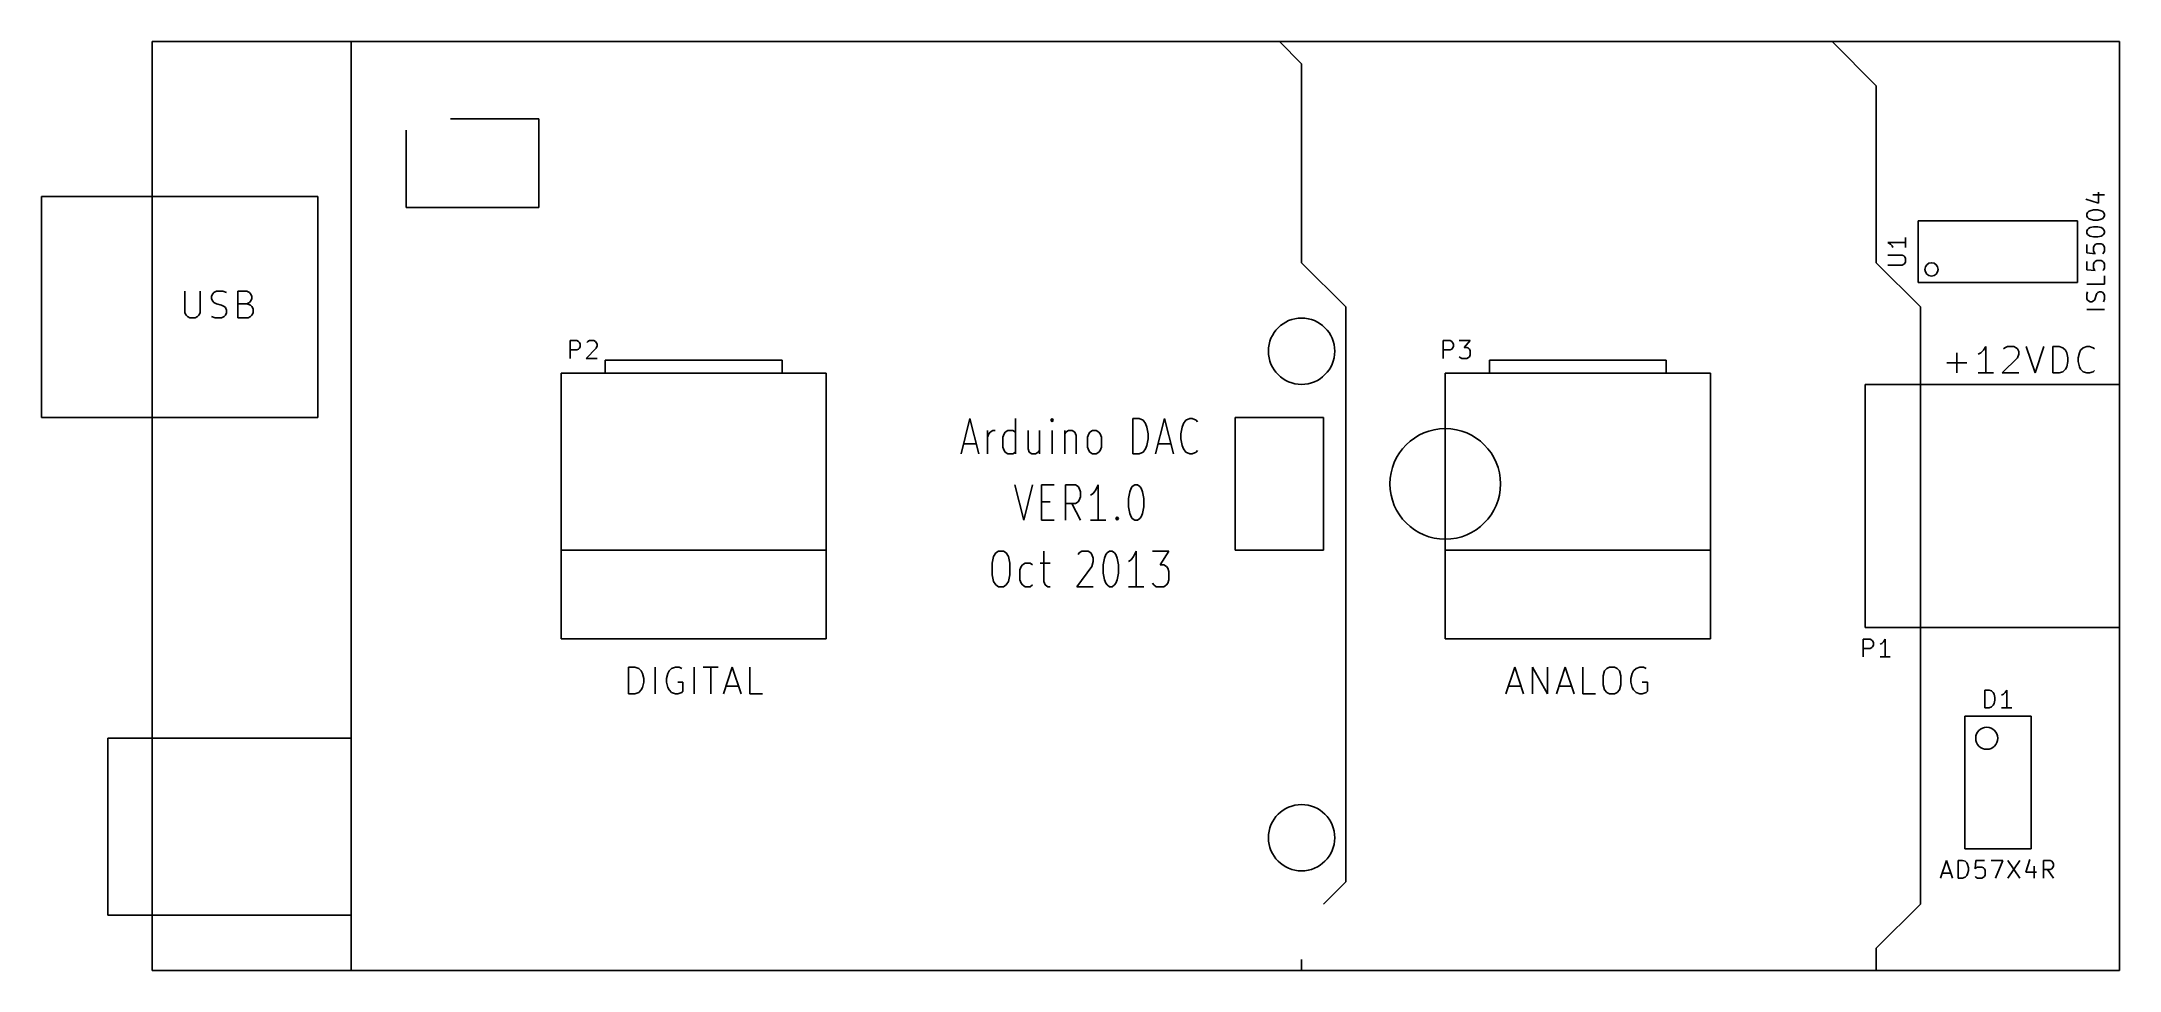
# Model space of a CAD drawing. Extents: x 42500 to 89500, y 31170 to 52170.
import ezdxf

# ---------------------------------------------------------------- set-up
doc = ezdxf.new("R2010")
doc.units = 0
doc.layers.add('BLACK', color=1, linetype='CONTINUOUS')

msp = doc.modelspace()

# ---------------------------------------------------------------- linework, layer by layer
at = {"layer": 'BLACK'}
for p, q in [((45000, 31170), (45000, 52170)), ((45000, 52170), (83000, 52170)), ((89500, 52170), (49500, 52170)), ((49500, 52170), (49500, 31170)), ((70500, 52170), (71000, 51670)), ((83000, 52170), (84000, 51170)), ((89500, 31170), (89500, 52170)), ((71000, 51670), (71000, 47170)), ((84000, 51170), (84000, 47170)), ((51750, 50420), (53750, 50420)), ((53750, 50420), (53750, 48420)), ((50750, 48420), (50750, 50170)), ((42500, 43670), (42500, 48670)), ((42500, 48670), (48750, 48670)), ((48750, 48670), (48750, 43670)), ((53750, 48420), (50750, 48420)), ((88743, 48610), (89029, 48515)), ((88895, 48706), (89162, 48706)), ((89029, 48515), (89029, 48763)), ((88550, 48120), (84950, 48120)), ((84950, 48120), (84950, 46720)), ((88550, 46720), (88550, 48120)), ((88762, 48268), (88781, 48306)), ((88762, 48229), (88762, 48268)), ((88781, 48191), (88762, 48229)), ((88781, 48306), (88800, 48325)), ((88800, 48172), (88781, 48191)), ((88781, 47925), (88800, 47944)), ((88800, 48325), (88838, 48344)), ((88838, 48153), (88800, 48172)), ((88800, 47944), (88838, 47963)), ((88838, 48344), (88914, 48363)), ((88914, 48134), (88838, 48153)), ((88838, 47963), (88914, 47982)), ((88914, 48363), (89010, 48363)), ((89010, 48134), (88914, 48134)), ((88914, 47982), (89010, 47982)), ((89010, 48363), (89086, 48344)), ((89086, 48153), (89010, 48134)), ((89010, 47982), (89086, 47963)), ((89086, 48344), (89124, 48325)), ((89124, 48172), (89086, 48153)), ((89086, 47963), (89124, 47944)), ((89124, 48325), (89143, 48306)), ((89143, 48191), (89124, 48172)), ((89124, 47944), (89143, 47925)), ((89143, 48306), (89162, 48268)), ((89162, 48229), (89143, 48191)), ((89162, 48268), (89162, 48229)), ((84662, 47629), (84262, 47629)), ((84262, 47629), (84319, 47591)), ((84319, 47591), (84357, 47553)), ((84357, 47553), (84376, 47515)), ((84662, 47744), (84662, 47515)), ((88762, 47887), (88781, 47925)), ((88762, 47848), (88762, 47887)), ((88781, 47810), (88762, 47848)), ((88762, 47582), (88762, 47391)), ((88800, 47791), (88781, 47810)), ((88838, 47772), (88800, 47791)), ((88914, 47753), (88838, 47772)), ((89010, 47753), (88914, 47753)), ((88914, 47525), (88933, 47563)), ((88914, 47429), (88914, 47525)), ((88933, 47563), (88952, 47582)), ((88952, 47582), (88990, 47601)), ((88990, 47601), (89086, 47601)), ((89086, 47772), (89010, 47753)), ((89124, 47791), (89086, 47772)), ((89086, 47601), (89124, 47582)), ((89143, 47810), (89124, 47791)), ((89124, 47582), (89143, 47563)), ((89143, 47925), (89162, 47887)), ((89162, 47848), (89143, 47810)), ((89143, 47563), (89162, 47525)), ((89162, 47887), (89162, 47848)), ((89162, 47525), (89162, 47429)), ((71000, 47170), (72000, 46170)), ((84000, 47170), (85000, 46170)), ((84586, 47344), (84262, 47344)), ((84262, 47115), (84586, 47115)), ((84624, 47325), (84586, 47344)), ((84586, 47115), (84624, 47134)), ((84643, 47306), (84624, 47325)), ((84624, 47134), (84643, 47153)), ((84662, 47268), (84643, 47306)), ((84643, 47153), (84662, 47191)), ((84662, 47191), (84662, 47268)), ((88762, 47391), (88952, 47372)), ((88762, 47201), (88762, 47010)), ((88762, 47010), (88952, 46991)), ((88933, 47391), (88914, 47429)), ((88914, 47144), (88933, 47182)), ((88914, 47048), (88914, 47144)), ((88933, 47010), (88914, 47048)), ((88952, 47372), (88933, 47391)), ((88933, 47182), (88952, 47201)), ((88952, 46991), (88933, 47010)), ((88952, 47201), (88990, 47220)), ((88990, 47220), (89086, 47220)), ((89086, 47220), (89124, 47201)), ((89143, 47391), (89124, 47372)), ((89124, 47201), (89143, 47182)), ((89143, 47010), (89124, 46991)), ((89162, 47429), (89143, 47391)), ((89143, 47182), (89162, 47144)), ((89162, 47048), (89143, 47010)), ((89162, 47144), (89162, 47048)), ((84950, 46720), (88550, 46720)), ((89162, 46686), (88762, 46686)), ((89162, 46877), (89162, 46686)), ((45743, 46527), (45743, 46041)), ((46086, 46041), (46086, 46527)), ((46343, 46413), (46372, 46470)), ((46343, 46356), (46343, 46413)), ((46372, 46299), (46343, 46356)), ((46372, 46470), (46400, 46499)), ((46400, 46270), (46372, 46299)), ((46400, 46499), (46458, 46527)), ((46458, 46241), (46400, 46270)), ((46458, 46527), (46600, 46527)), ((46572, 46213), (46458, 46241)), ((46629, 46184), (46572, 46213)), ((46600, 46527), (46686, 46499)), ((46658, 46156), (46629, 46184)), ((46686, 46099), (46658, 46156)), ((46686, 46041), (46686, 46099)), ((46943, 45927), (46943, 46527)), ((46943, 46527), (47143, 46527)), ((47143, 46241), (46943, 46241)), ((47143, 46527), (47200, 46499)), ((47200, 46270), (47143, 46241)), ((47143, 46241), (47229, 46213)), ((47200, 46499), (47229, 46470)), ((47229, 46299), (47200, 46270)), ((47229, 46470), (47257, 46413)), ((47257, 46356), (47229, 46299)), ((47229, 46213), (47257, 46184)), ((47257, 46413), (47257, 46356)), ((47257, 46184), (47286, 46127)), ((47286, 46127), (47286, 46041)), ((72000, 46170), (72000, 33170)), ((85000, 46170), (85000, 32670)), ((88762, 46458), (88781, 46515)), ((88762, 46362), (88762, 46458)), ((88781, 46324), (88762, 46362)), ((89162, 46115), (88762, 46115)), ((88800, 46305), (88781, 46324)), ((88838, 46286), (88800, 46305)), ((88876, 46286), (88838, 46286)), ((88914, 46305), (88876, 46286)), ((88933, 46324), (88914, 46305)), ((88952, 46362), (88933, 46324)), ((88971, 46439), (88952, 46362)), ((88990, 46477), (88971, 46439)), ((89010, 46496), (88990, 46477)), ((89048, 46515), (89010, 46496)), ((89086, 46515), (89048, 46515)), ((89124, 46496), (89086, 46515)), ((89143, 46477), (89124, 46496)), ((89162, 46439), (89143, 46477)), ((89143, 46286), (89162, 46343)), ((89162, 46343), (89162, 46439)), ((45743, 46041), (45771, 45984)), ((45771, 45984), (45800, 45956)), ((45800, 45956), (45857, 45927)), ((45857, 45927), (45971, 45927)), ((45971, 45927), (46029, 45956)), ((46029, 45956), (46057, 45984)), ((46057, 45984), (46086, 46041)), ((46343, 45956), (46429, 45927)), ((46429, 45927), (46572, 45927)), ((46572, 45927), (46629, 45956)), ((46629, 45956), (46658, 45984)), ((46658, 45984), (46686, 46041)), ((47171, 45927), (46943, 45927)), ((47229, 45956), (47171, 45927)), ((47257, 45984), (47229, 45956)), ((47286, 46041), (47257, 45984)), ((54455, 45008), (54455, 45408)), ((54455, 45408), (54608, 45408)), ((54608, 45199), (54455, 45199)), ((54608, 45408), (54646, 45389)), ((54646, 45218), (54608, 45199)), ((54646, 45389), (54665, 45370)), ((54665, 45237), (54646, 45218)), ((54665, 45370), (54684, 45332)), ((54684, 45275), (54665, 45237)), ((54684, 45332), (54684, 45275)), ((55046, 45237), (54817, 45008)), ((54836, 45370), (54855, 45389)), ((54855, 45389), (54893, 45408)), ((54893, 45408), (54989, 45408)), ((54989, 45408), (55027, 45389)), ((55027, 45389), (55046, 45370)), ((55046, 45370), (55065, 45332)), ((55065, 45294), (55046, 45237)), ((55065, 45332), (55065, 45294)), ((74205, 45008), (74205, 45408)), ((74205, 45408), (74358, 45408)), ((74358, 45199), (74205, 45199)), ((74358, 45408), (74396, 45389)), ((74396, 45218), (74358, 45199)), ((74396, 45389), (74415, 45370)), ((74415, 45237), (74396, 45218)), ((74415, 45370), (74434, 45332)), ((74434, 45275), (74415, 45237)), ((74434, 45332), (74434, 45275)), ((74567, 45408), (74815, 45408)), ((74815, 45408), (74681, 45256)), ((74681, 45256), (74739, 45256)), ((74739, 45256), (74777, 45237)), ((74777, 45237), (74796, 45218)), ((74796, 45218), (74815, 45180)), ((74815, 45180), (74815, 45084)), ((85822, 44677), (85822, 45134)), ((86365, 45134), (86308, 45106)), ((86423, 45191), (86365, 45134)), ((86480, 45277), (86423, 45191)), ((86480, 44677), (86480, 45277)), ((86879, 45220), (86908, 45249)), ((86908, 45249), (86965, 45277)), ((86965, 45277), (87108, 45277)), ((87108, 45277), (87165, 45249)), ((87165, 45249), (87194, 45220)), ((87194, 45220), (87222, 45163)), ((87222, 45163), (87222, 45106)), ((87393, 45277), (87593, 44677)), ((87593, 44677), (87793, 45277)), ((87993, 44677), (87993, 45277)), ((87993, 45277), (88136, 45277)), ((88136, 45277), (88221, 45249)), ((88221, 45249), (88279, 45191)), ((88279, 45191), (88307, 45134)), ((88307, 45134), (88336, 45020)), ((88564, 45020), (88593, 45134)), ((88593, 45134), (88621, 45191)), ((88621, 45191), (88679, 45249)), ((88679, 45249), (88764, 45277)), ((88764, 45277), (88821, 45277)), ((88821, 45277), (88907, 45249)), ((88907, 45249), (88936, 45220)), ((54250, 44670), (54250, 38670)), ((54250, 44670), (60250, 44670)), ((54817, 45008), (55065, 45008)), ((55250, 44670), (55250, 44970)), ((55250, 44970), (59250, 44970)), ((59250, 44970), (59250, 44670)), ((60250, 44670), (60250, 38670)), ((74250, 44670), (74250, 38670)), ((74250, 44670), (80250, 44670)), ((74586, 45027), (74567, 45046)), ((74624, 45008), (74586, 45027)), ((74739, 45008), (74624, 45008)), ((74777, 45027), (74739, 45008)), ((74796, 45046), (74777, 45027)), ((74815, 45084), (74796, 45046)), ((75250, 44670), (75250, 44970)), ((75250, 44970), (79250, 44970)), ((79250, 44970), (79250, 44670)), ((80250, 44670), (80250, 38670)), ((85594, 44906), (86051, 44906)), ((86651, 44677), (86308, 44677)), ((87194, 45020), (86851, 44677)), ((86851, 44677), (87222, 44677)), ((87222, 45106), (87194, 45020)), ((88136, 44677), (87993, 44677)), ((88221, 44706), (88136, 44677)), ((88279, 44763), (88221, 44706)), ((88307, 44820), (88279, 44763)), ((88336, 44934), (88307, 44820)), ((88336, 45020), (88336, 44934)), ((88564, 44934), (88564, 45020)), ((88593, 44820), (88564, 44934)), ((88621, 44763), (88593, 44820)), ((88679, 44706), (88621, 44763)), ((88764, 44677), (88679, 44706)), ((88821, 44677), (88764, 44677)), ((88907, 44706), (88821, 44677)), ((88936, 44734), (88907, 44706)), ((83750, 38920), (83750, 44420)), ((83750, 44420), (89500, 44420)), ((89500, 44420), (89500, 38920)), ((48750, 43670), (42500, 43670)), ((63300, 42846), (63500, 43646)), ((63500, 43646), (63700, 42846)), ((63900, 42846), (63900, 43380)), ((63900, 43227), (63928, 43303)), ((63928, 43303), (63957, 43341)), ((63957, 43341), (64014, 43380)), ((64014, 43380), (64071, 43380)), ((64242, 43227), (64271, 43303)), ((64271, 43303), (64299, 43341)), ((64299, 43341), (64357, 43380)), ((64357, 43380), (64471, 43380)), ((64471, 43380), (64528, 43341)), ((64528, 42846), (64528, 43646)), ((64814, 43380), (64814, 42960)), ((65071, 43380), (65071, 42846)), ((65357, 43646), (65328, 43608)), ((65328, 43608), (65357, 43570)), ((65385, 43608), (65357, 43646)), ((65357, 43646), (65357, 43570)), ((65357, 43570), (65385, 43608)), ((65357, 42846), (65357, 43380)), ((65643, 43380), (65643, 42846)), ((65643, 43303), (65671, 43341)), ((65671, 43341), (65729, 43380)), ((65729, 43380), (65814, 43380)), ((65814, 43380), (65871, 43341)), ((65871, 43341), (65900, 43265)), ((65900, 43265), (65900, 42846)), ((66157, 43227), (66186, 43303)), ((66186, 43303), (66214, 43341)), ((66214, 43341), (66272, 43380)), ((66272, 43380), (66357, 43380)), ((66357, 43380), (66414, 43341)), ((66414, 43341), (66443, 43303)), ((66443, 43303), (66472, 43227)), ((67186, 42846), (67186, 43646)), ((67186, 43646), (67329, 43646)), ((67329, 43646), (67414, 43608)), ((67414, 43608), (67472, 43532)), ((67472, 43532), (67500, 43456)), ((67500, 43456), (67529, 43303)), ((67529, 43303), (67529, 43189)), ((67700, 42846), (67900, 43646)), ((67900, 43646), (68100, 42846)), ((68271, 43303), (68300, 43456)), ((68271, 43189), (68271, 43303)), ((68300, 43456), (68328, 43532)), ((68328, 43532), (68386, 43608)), ((68386, 43608), (68471, 43646)), ((68471, 43646), (68528, 43646)), ((68528, 43646), (68614, 43608)), ((68614, 43608), (68643, 43570)), ((71500, 43670), (69500, 43670)), ((69500, 43670), (69500, 40670)), ((71500, 40670), (71500, 43670)), ((63357, 43075), (63643, 43075)), ((64242, 42999), (64242, 43227)), ((64271, 42922), (64242, 42999)), ((64299, 42884), (64271, 42922)), ((64357, 42846), (64299, 42884)), ((64471, 42846), (64357, 42846)), ((64528, 42884), (64471, 42846)), ((64814, 42960), (64842, 42884)), ((64842, 42884), (64900, 42846)), ((64900, 42846), (64985, 42846)), ((64985, 42846), (65042, 42884)), ((65042, 42884), (65071, 42922)), ((66157, 42999), (66157, 43227)), ((66186, 42922), (66157, 42999)), ((66214, 42884), (66186, 42922)), ((66272, 42846), (66214, 42884)), ((66357, 42846), (66272, 42846)), ((66414, 42884), (66357, 42846)), ((66443, 42922), (66414, 42884)), ((66472, 42999), (66443, 42922)), ((66472, 43227), (66472, 42999)), ((67329, 42846), (67186, 42846)), ((67414, 42884), (67329, 42846)), ((67472, 42960), (67414, 42884)), ((67500, 43037), (67472, 42960)), ((67529, 43189), (67500, 43037)), ((67757, 43075), (68043, 43075)), ((68300, 43037), (68271, 43189)), ((68328, 42960), (68300, 43037)), ((68386, 42884), (68328, 42960)), ((68471, 42846), (68386, 42884)), ((68528, 42846), (68471, 42846)), ((68614, 42884), (68528, 42846)), ((68643, 42922), (68614, 42884)), ((64515, 42146), (64715, 41346)), ((64715, 41346), (64915, 42146)), ((65115, 41346), (65115, 42146)), ((65115, 42146), (65401, 42146)), ((65658, 41346), (65658, 42146)), ((65658, 42146), (65886, 42146)), ((65886, 42146), (65944, 42108)), ((65944, 42108), (65972, 42070)), ((65972, 42070), (66001, 41994)), ((66001, 41880), (65972, 41803)), ((66001, 41994), (66001, 41880)), ((66286, 41956), (66229, 41918)), ((66344, 42032), (66286, 41956)), ((66401, 42146), (66344, 42032)), ((66401, 41346), (66401, 42146)), ((67086, 41841), (67115, 41994)), ((67086, 41651), (67086, 41841)), ((67115, 41994), (67143, 42070)), ((67143, 42070), (67172, 42108)), ((67172, 42108), (67229, 42146)), ((67229, 42146), (67286, 42146)), ((67286, 42146), (67343, 42108)), ((67343, 42108), (67372, 42070)), ((67372, 42070), (67401, 41994)), ((67401, 41994), (67429, 41841)), ((67429, 41841), (67429, 41651)), ((65115, 41765), (65315, 41765)), ((65886, 41727), (65658, 41727)), ((66001, 41346), (65801, 41727)), ((65944, 41765), (65886, 41727)), ((65972, 41803), (65944, 41765)), ((66800, 41384), (66829, 41422)), ((66829, 41346), (66800, 41384)), ((66829, 41422), (66857, 41384)), ((66829, 41422), (66829, 41346)), ((66857, 41384), (66829, 41346)), ((67115, 41499), (67086, 41651)), ((67143, 41422), (67115, 41499)), ((67172, 41384), (67143, 41422)), ((67229, 41346), (67172, 41384)), ((67343, 41384), (67286, 41346)), ((67372, 41422), (67343, 41384)), ((67401, 41499), (67372, 41422)), ((67429, 41651), (67401, 41499)), ((65401, 41346), (65115, 41346)), ((66572, 41346), (66229, 41346)), ((67286, 41346), (67229, 41346)), ((54250, 40670), (60250, 40670)), ((64001, 40380), (64030, 40532)), ((64030, 40532), (64087, 40608)), ((64087, 40608), (64144, 40646)), ((64144, 40646), (64258, 40646)), ((64258, 40646), (64316, 40608)), ((64316, 40608), (64373, 40532)), ((64373, 40532), (64401, 40380)), ((65173, 40646), (65173, 39960)), ((65944, 40570), (65973, 40608)), ((65973, 40608), (66030, 40646)), ((66030, 40646), (66173, 40646)), ((66173, 40646), (66230, 40608)), ((66230, 40608), (66259, 40570)), ((66259, 40570), (66287, 40494)), ((66287, 40494), (66287, 40418)), ((66515, 40341), (66544, 40494)), ((66544, 40494), (66572, 40570)), ((66572, 40570), (66601, 40608)), ((66601, 40608), (66658, 40646)), ((66658, 40646), (66715, 40646)), ((66715, 40646), (66772, 40608)), ((66772, 40608), (66801, 40570)), ((66801, 40570), (66830, 40494)), ((66830, 40494), (66858, 40341)), ((67143, 40456), (67086, 40418)), ((67201, 40532), (67143, 40456)), ((67258, 40646), (67201, 40532)), ((67258, 39846), (67258, 40646)), ((67629, 40646), (68000, 40646)), ((68000, 40646), (67800, 40341)), ((69500, 40670), (71500, 40670)), ((74250, 40670), (80250, 40670)), ((64001, 40113), (64001, 40380)), ((64030, 39960), (64001, 40113)), ((64087, 39884), (64030, 39960)), ((64373, 39960), (64316, 39884)), ((64401, 40113), (64373, 39960)), ((64401, 40380), (64401, 40113)), ((64630, 40227), (64659, 40303)), ((64630, 39999), (64630, 40227)), ((64659, 39922), (64630, 39999)), ((64659, 40303), (64687, 40341)), ((64687, 40341), (64745, 40380)), ((64745, 40380), (64859, 40380)), ((64859, 40380), (64916, 40341)), ((65087, 40380), (65316, 40380)), ((65173, 39960), (65201, 39884)), ((66259, 40303), (65916, 39846)), ((66287, 40418), (66259, 40303)), ((66515, 40151), (66515, 40341)), ((66544, 39999), (66515, 40151)), ((66572, 39922), (66544, 39999)), ((66830, 39999), (66801, 39922)), ((66858, 40151), (66830, 39999)), ((66858, 40341), (66858, 40151)), ((67800, 40341), (67886, 40341)), ((67886, 40341), (67943, 40303)), ((67943, 40303), (67972, 40265)), ((67972, 40265), (68000, 40189)), ((68000, 39999), (67972, 39922)), ((68000, 40189), (68000, 39999)), ((64144, 39846), (64087, 39884)), ((64258, 39846), (64144, 39846)), ((64316, 39884), (64258, 39846)), ((64687, 39884), (64659, 39922)), ((64745, 39846), (64687, 39884)), ((64859, 39846), (64745, 39846)), ((64916, 39884), (64859, 39846)), ((65201, 39884), (65259, 39846)), ((65259, 39846), (65316, 39846)), ((65916, 39846), (66287, 39846)), ((66601, 39884), (66572, 39922)), ((66658, 39846), (66601, 39884)), ((66715, 39846), (66658, 39846)), ((66772, 39884), (66715, 39846)), ((66801, 39922), (66772, 39884)), ((67429, 39846), (67086, 39846)), ((67657, 39884), (67629, 39922)), ((67714, 39846), (67657, 39884)), ((67886, 39846), (67714, 39846)), ((67943, 39884), (67886, 39846)), ((67972, 39922), (67943, 39884)), ((54250, 38670), (60250, 38670)), ((74250, 38670), (80250, 38670)), ((83705, 38258), (83705, 38658)), ((83705, 38658), (83858, 38658)), ((89500, 38920), (83750, 38920)), ((83858, 38658), (83896, 38639)), ((83896, 38639), (83915, 38620)), ((83915, 38620), (83934, 38582)), ((83934, 38582), (83934, 38525)), ((84124, 38563), (84086, 38544)), ((84162, 38601), (84124, 38563)), ((84200, 38658), (84162, 38601)), ((84200, 38258), (84200, 38658)), ((83858, 38449), (83705, 38449)), ((83896, 38468), (83858, 38449)), ((83915, 38487), (83896, 38468)), ((83934, 38525), (83915, 38487)), ((84315, 38258), (84086, 38258)), ((55779, 37427), (55779, 38027)), ((55779, 38027), (55922, 38027)), ((55922, 38027), (56007, 37999)), ((56007, 37999), (56065, 37941)), ((56065, 37941), (56093, 37884)), ((56093, 37884), (56122, 37770)), ((56122, 37684), (56093, 37570)), ((56122, 37770), (56122, 37684)), ((56379, 37427), (56379, 38027)), ((56665, 37884), (56636, 37770)), ((56636, 37770), (56636, 37684)), ((56636, 37684), (56665, 37570)), ((56693, 37941), (56665, 37884)), ((56751, 37999), (56693, 37941)), ((56836, 38027), (56751, 37999)), ((56922, 38027), (56836, 38027)), ((57008, 37684), (56893, 37684)), ((56979, 37999), (56922, 38027)), ((57008, 37484), (57008, 37684)), ((57265, 37427), (57265, 38027)), ((57465, 38027), (57808, 38027)), ((57637, 37427), (57637, 38027)), ((57922, 37427), (58122, 38027)), ((58122, 38027), (58322, 37427)), ((58522, 37427), (58522, 38027)), ((75621, 37427), (75821, 38027)), ((75821, 38027), (76021, 37427)), ((76221, 37427), (76221, 38027)), ((76221, 38027), (76564, 37427)), ((76564, 37427), (76564, 38027)), ((76764, 37427), (76964, 38027)), ((76964, 38027), (77164, 37427)), ((77364, 37427), (77364, 38027)), ((77821, 37827), (77850, 37941)), ((77821, 37627), (77821, 37827)), ((77850, 37513), (77821, 37627)), ((77850, 37941), (77907, 37999)), ((77907, 37999), (77964, 38027)), ((77964, 38027), (78078, 38027)), ((78078, 38027), (78136, 37999)), ((78136, 37999), (78193, 37941)), ((78193, 37941), (78221, 37827)), ((78221, 37627), (78193, 37513)), ((78221, 37827), (78221, 37627)), ((78479, 37884), (78450, 37770)), ((78450, 37770), (78450, 37684)), ((78450, 37684), (78479, 37570)), ((78507, 37941), (78479, 37884)), ((78565, 37999), (78507, 37941)), ((78650, 38027), (78565, 37999)), ((78736, 38027), (78650, 38027)), ((78822, 37684), (78707, 37684)), ((78793, 37999), (78736, 38027)), ((78822, 37484), (78822, 37684)), ((55922, 37427), (55779, 37427)), ((56007, 37456), (55922, 37427)), ((56065, 37513), (56007, 37456)), ((56093, 37570), (56065, 37513)), ((56665, 37570), (56693, 37513)), ((56693, 37513), (56751, 37456)), ((56751, 37456), (56836, 37427)), ((56836, 37427), (56893, 37427)), ((56893, 37427), (56979, 37456)), ((56979, 37456), (57008, 37484)), ((57979, 37599), (58265, 37599)), ((58808, 37427), (58522, 37427)), ((75678, 37599), (75964, 37599)), ((76821, 37599), (77107, 37599)), ((77650, 37427), (77364, 37427)), ((77907, 37456), (77850, 37513)), ((77964, 37427), (77907, 37456)), ((78078, 37427), (77964, 37427)), ((78136, 37456), (78078, 37427)), ((78193, 37513), (78136, 37456)), ((78479, 37570), (78507, 37513)), ((78507, 37513), (78565, 37456)), ((78565, 37456), (78650, 37427)), ((78650, 37427), (78707, 37427)), ((78707, 37427), (78793, 37456)), ((78793, 37456), (78822, 37484)), ((86455, 37108), (86455, 37508)), ((86455, 37508), (86550, 37508)), ((86550, 37508), (86608, 37489)), ((86608, 37489), (86646, 37451)), ((86646, 37165), (86608, 37127)), ((86646, 37451), (86665, 37413)), ((86665, 37203), (86646, 37165)), ((86665, 37413), (86684, 37337)), ((86684, 37280), (86665, 37203)), ((86684, 37337), (86684, 37280)), ((86874, 37413), (86836, 37394)), ((86912, 37451), (86874, 37413)), ((86950, 37508), (86912, 37451)), ((86950, 37108), (86950, 37508)), ((86000, 36920), (86000, 33920)), ((87500, 36920), (86000, 36920)), ((86550, 37108), (86455, 37108)), ((86608, 37127), (86550, 37108)), ((87065, 37108), (86836, 37108)), ((87500, 33920), (87500, 36920)), ((44000, 32420), (44000, 36420)), ((44000, 36420), (49500, 36420)), ((49500, 36420), (49500, 32420)), ((86000, 33920), (87500, 33920)), ((85455, 33258), (85588, 33658)), ((85493, 33372), (85684, 33372)), ((85588, 33658), (85722, 33258)), ((85855, 33258), (85855, 33658)), ((85855, 33658), (85950, 33658)), ((85950, 33658), (86008, 33639)), ((86008, 33639), (86046, 33601)), ((86046, 33601), (86065, 33563)), ((86065, 33563), (86084, 33487)), ((86084, 33430), (86065, 33353)), ((86084, 33487), (86084, 33430)), ((86255, 33658), (86236, 33468)), ((86236, 33468), (86255, 33487)), ((86446, 33658), (86255, 33658)), ((86255, 33487), (86293, 33506)), ((86293, 33506), (86389, 33506)), ((86389, 33506), (86427, 33487)), ((86427, 33487), (86446, 33468)), ((86446, 33468), (86465, 33430)), ((86465, 33430), (86465, 33334)), ((86598, 33658), (86865, 33658)), ((86865, 33658), (86693, 33258)), ((86979, 33658), (87246, 33258)), ((87246, 33658), (86979, 33258)), ((87474, 33677), (87379, 33391)), ((87379, 33391), (87627, 33391)), ((87570, 33525), (87570, 33258)), ((87779, 33258), (87779, 33658)), ((87779, 33658), (87932, 33658)), ((87932, 33449), (87779, 33449)), ((88008, 33258), (87874, 33449)), ((87932, 33658), (87970, 33639)), ((87970, 33468), (87932, 33449)), ((87970, 33639), (87989, 33620)), ((87989, 33487), (87970, 33468)), ((87989, 33620), (88008, 33582)), ((88008, 33525), (87989, 33487)), ((88008, 33582), (88008, 33525)), ((71500, 32670), (72000, 33170)), ((85950, 33258), (85855, 33258)), ((86008, 33277), (85950, 33258)), ((86046, 33315), (86008, 33277)), ((86065, 33353), (86046, 33315)), ((86255, 33277), (86236, 33296)), ((86293, 33258), (86255, 33277)), ((86389, 33258), (86293, 33258)), ((86427, 33277), (86389, 33258)), ((86446, 33296), (86427, 33277)), ((86465, 33334), (86446, 33296)), ((85000, 32670), (84000, 31670)), ((49500, 32420), (44000, 32420)), ((84000, 31670), (84000, 31170)), ((84000, 31170), (45000, 31170)), ((49500, 31170), (89500, 31170)), ((71000, 31420), (71000, 31170))]:
    msp.add_line(p, q, dxfattribs=at)
for centre, radius in [((85250, 47020), 150), ((71000, 45170), 750), ((74250, 42170), 1250), ((86500, 36420), 250), ((71000, 34170), 750)]:
    msp.add_circle(centre, radius, dxfattribs=at)

doc.saveas('drawing.dxf')
